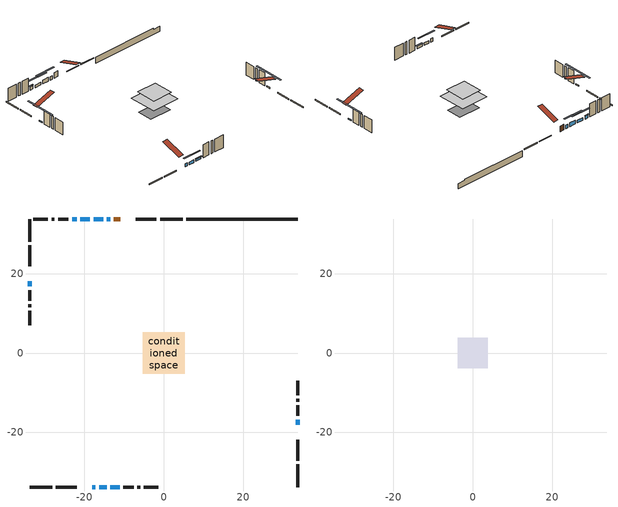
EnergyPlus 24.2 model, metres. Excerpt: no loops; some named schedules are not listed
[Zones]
conditioned space
 floor outside (Floor1 construction): -1.38,-1.38 -1.38,1.38 1.38,1.38 1.38,-1.38 z0.49
 floor outside (Floor2 construction): -0.61,-0.61 -0.61,0.61 0.61,0.61 0.61,-0.61 z0.49
 floor adiabatic (AdiabaticFloorConstruction): -5.26,-5.26 -5.26,5.26 5.26,5.26 5.26,-5.26 z2.93
 floor foundation (Slab1 construction): -4.22,-2.79 -4.22,2.79 4.22,2.79 4.22,-2.79 z-1.82
 wall outside (RimJoist1 construction): 4.76,33.73 -0.92,33.73 / -33.73,-33.73 -28.05,-33.73 / -33.73,33.73 -33.73,28.05 / 33.73,-33.73 33.73,-28.05 z0.49:0.79
 wall outside (RimJoist2 construction): -1.85,33.73 -7.1,33.73 / -27.12,-33.73 -21.87,-33.73 / -33.73,27.12 -33.73,21.87 / 33.73,-27.12 33.73,-21.87 z0.49:0.79
 wall outside (AdiabaticWallConstruction 1): -10.92,33.73 -12.57,33.73 z0.49:2.52
 wall outside (AdiabaticWallConstruction): -18.05,-33.73 -17.2,-33.73 / -13.5,33.73 -14.35,33.73 z0.49:1.71; 33.73,-18.05 33.73,-16.75 / -33.73,18.05 -33.73,16.75 z0.49:0.95; -15.28,33.73 -17.64,33.73 z0.49:1.94; -18.57,33.73 -20.96,33.73 z0.49:1.43; -21.88,33.73 -23.05,33.73 z0.49:1.66; -16.27,-33.73 -14.34,-33.73 / -13.41,-33.73 -11.12,-33.73 z0.49:1.46
 wall outside (Wall1 construction): -23.98,33.73 -26.59,33.73 / -10.19,-33.73 -7.58,-33.73 / -33.73,15.82 -33.73,13.21 / 33.73,-15.82 33.73,-13.21 z0.49:5.37
 wall outside (Wall2 construction): -27.52,33.73 -28.25,33.73 / -6.65,-33.73 -5.93,-33.73 / -33.73,12.28 -33.73,11.56 / 33.73,-12.28 33.73,-11.56 z0.49:5.37
 wall outside (Wall3 construction): -29.17,33.73 -32.8,33.73 / -5,-33.73 -1.38,-33.73 / -33.73,10.63 -33.73,7 / 33.73,-10.63 33.73,-7 z0.49:5.37
 wall foundation (FoundationWall1 construction): 5.69,33.73,-1.82 5.69,33.73,0.49 30.92,33.73,0.49 30.92,33.73,0.07 33.73,33.73,0.07 33.73,33.73,-1.82
 window (WindowConstruction 5): -18.05,-33.73 -17.2,-33.73 z0.49:1.71
 window (WindowConstruction 7): 33.73,-18.05 33.73,-16.75 z0.49:0.95
 window (WindowConstruction 8): -33.73,18.05 -33.73,16.75 z0.49:0.95
 window (WindowConstruction 6): -13.5,33.73 -14.35,33.73 z0.49:1.71
 window (WindowConstruction): -15.28,33.73 -17.64,33.73 z0.49:1.94
 window (WindowConstruction 1): -18.57,33.73 -20.96,33.73 z0.49:1.43
 window (WindowConstruction 2): -21.88,33.73 -23.05,33.73 z0.49:1.66
 window (WindowConstruction 3): -16.27,-33.73 -14.34,-33.73 z0.49:1.46
 window (WindowConstruction 4): -13.41,-33.73 -11.12,-33.73 z0.49:1.46
 door (Door): -10.92,33.73 -12.57,33.73 z0.49:2.52
 ceiling adiabatic (AdiabaticFloorConstruction): 5.26,-5.26 5.26,5.26 -5.26,5.26 -5.26,-5.26 z2.93
attic - vented
 floor to conditioned space (Floor3 construction Reversed): -3.82,-3.82 -3.82,3.82 3.82,3.82 3.82,-3.82 z5.37
 roof outside (Roof1 construction): -9.99,33.73,5.37 -9.99,26.29,7.85 -8.03,26.29,7.85 -8.03,33.73,5.37; -18.98,-33.73,5.37 -18.98,-26.29,7.85 -20.94,-26.29,7.85 -20.94,-33.73,5.37; -33.73,18.98,5.37 -26.29,18.98,7.85 -26.29,20.94,7.85 -33.73,20.94,5.37; 33.73,-18.98,5.37 26.29,-18.98,7.85 26.29,-20.94,7.85 33.73,-20.94,5.37
shading: 33.73,-11.67 33.73,-23.13 34.14,-23.13 34.14,-11.67 z6.03; -33.73,11.67 -33.73,23.13 -34.14,23.13 -34.14,11.67 z6.03; -20.28,33.73 -12.64,33.73 -12.64,34.14 -20.28,34.14 z4.58; -23.6,33.73 -15.93,33.73 -15.93,34.14 -23.6,34.14 z4.07; -23.25,33.73 -21.68,33.73 -21.68,34.14 -23.25,34.14 z1.86; -11.7,-33.73 -18.91,-33.73 -18.91,-34.14 -11.7,-34.14 z4.1; -10.92,-33.73 -13.61,-33.73 -13.61,-34.14 -10.92,-34.14 z1.66
[Building]
Building 1: Terrain=Suburbs
[Site:Location]
Edmonton Intl AP_AB: Latitude {deg}=53.31; Longitude {deg}=-113.58; Time Zone {hr}=-7; Elevation {m}=723; Keep Site Location Information=Yes
[Site:GroundTemperature:Shallow]
-1.56185, -3.61833, -3.78302, -2.80711, 1.11059, 5.01004, 8.39065, 10.5322, 10.7141, 8.97234, 5.67794, 1.89811
[Site:WaterMainsTemperature]
Calculation Method=Schedule; Temperature Schedule=mains temperature schedule
[Material] Roughness=Rough; Thermal Absorptance=0.9
Name | Thickness {m} | Conductivity {W/m-K} | Density {kg/m3} | Specific Heat {J/kg-K} | Solar Absorptance | Visible Absorptance
asphalt or fiberglass shingles | 0.00635 | 0.162714 | 1121.4 | 1465.45 | 0.4 | 0.4
ceiling loosefill ins | 0.254 | 0.0480833 | 16.02 | 1046.75 | 0.7 | 0.7
ceiling stud and cavity | 0.1397 | 0.129636 | 65.682 | 1177.47 | 0.7 | 0.7
concrete 4.0 in. | 0.1016 | 1.803125 | 2242.8 | 837.4 | 0.7 | 0.7
concrete 8.0 in. | 0.2032 | 1.803125 | 2242.8 | 837.4 | 0.7 | 0.7
door material | 0.04445 | 0.053851 | 512.64 | 1214.23 | 0.7 | 0.7
exterior vertical ins | 0.0453622 | 0.029427 | 32.04 | 1214.23 | 0.7 | 0.7
floor covering | 0.0127 | 0.0433444 | 54.468 | 1339.84 | 0.6 | 0.6
floor rigid ins | 0.051816 | 0.029427 | 32.04 | 1214.23 | 0.7 | 0.7
floor rigid ins 1; wall rigid ins | 0.512978 | 0.029427 | 32.04 | 1214.23 | 0.7 | 0.7
floor stud and cavity | 0.1397 | 0.0833205 | 92.3553 | 1139.71 | 0.7 | 0.7
floor stud and cavity 1 | 0.1397 | 0.0811059 | 92.3553 | 1139.71 | 0.7 | 0.7
floor stud and cavity 2 | 0.1397 | 1.75129 | 37.0049 | 1207.88 | 0.7 | 0.7
furniture material conditioned space 1 | 0.1524 | 0.115458 | 640.8 | 1214.23 | 0.6 | 0.6
gypsum board | 0.0127 | 0.160291 | 801 | 837.4 | 0.6 | 0.6
gypsum board 1 | 0.0127 | 0.160291 | 801 | 837.4 | 0.7 | 0.7
osb sheathing 0.5 in. | 0.0127 | 0.115458 | 512.64 | 1214.23 | 0.7 | 0.7
osb sheathing 0.75 in. | 0.01905 | 0.115458 | 512.64 | 1214.23 | 0.7 | 0.7
osb sheathing 2.0 in. | 0.0508 | 0.115458 | 512.64 | 1214.23 | 0.7 | 0.7
rim joist stud and cavity | 0.0508 | 0.0296634 | 125.044 | 1163.47 | 0.6 | 0.6
wall stud and cavity | 0.1397 | 0.0947891 | 139.0536 | 1170.24 | 0.7 | 0.7
wall stud and cavity 1 | 0.1397 | 0.114651 | 139.0536 | 1170.24 | 0.7 | 0.7
wall stud and cavity 2 | 0.1397 | 0.0941144 | 139.0536 | 1170.24 | 0.7 | 0.7
wall stud and cavity 3 | 0.0889 | 0.380278 | 52.3479 | 1209.89 | 0.7 | 0.7
wall stud and cavity 4 | 0.0889 | 0.391764 | 83.0341 | 1211.67 | 0.7 | 0.7
wood siding | 0.0254 | 0.102417 | 544.68 | 1172.36 | 0.4 | 0.4
wood siding 1; wood siding 2; wood siding 3 | 0.0254 | 0.102417 | 544.68 | 1172.36 | 0.7 | 0.7
[WindowMaterial:SimpleGlazingSystem]
Name | U-Factor {W/m2-K} | Solar Heat Gain Coefficient
WindowMaterial | 2.137767 | 0.61
WindowMaterial 1 | 2.22237 | 0.57
WindowMaterial 2 | 2.26155 | 0.56
WindowMaterial 3 | 2.33195 | 0.53
WindowMaterial 4 | 2.47107 | 0.61
WindowMaterial 5 | 2.18376 | 0.41
WindowMaterial 6 | 2.24451 | 0.39
WindowMaterial 7 | 3.02013 | 0.48
[Construction]
AdiabaticFloorConstruction: floor stud and cavity 2, floor rigid ins 1, osb sheathing 0.75 in., floor covering
AdiabaticWallConstruction: wood siding 2, wall rigid ins, wall stud and cavity 3, gypsum board
AdiabaticWallConstruction 1: wood siding 3, wall rigid ins, wall stud and cavity 3, gypsum board
Door: door material
Floor1 construction: floor stud and cavity, floor rigid ins, osb sheathing 0.75 in., floor covering
Floor2 construction: floor stud and cavity 1, floor rigid ins, osb sheathing 0.75 in., floor covering
Floor3 construction Reversed: gypsum board, ceiling stud and cavity, ceiling loosefill ins
FoundationWall1 construction: concrete 8.0 in., gypsum board 1
furniture construction conditioned space 1: furniture material conditioned space 1
PartitionWallConstruction: gypsum board, wall stud and cavity 4, gypsum board
RimJoist1 construction; RimJoist2 construction: wood siding 1, osb sheathing 2.0 in., rim joist stud and cavity
Roof1 construction: asphalt or fiberglass shingles
Slab1 construction: concrete 4.0 in.
Wall1 construction: wood siding, osb sheathing 0.5 in., wall stud and cavity, gypsum board
Wall2 construction: wood siding, osb sheathing 0.5 in., wall stud and cavity 1, gypsum board
Wall3 construction: wood siding, osb sheathing 0.5 in., wall stud and cavity 2, gypsum board
WindowConstruction: WindowMaterial
WindowConstruction 1: WindowMaterial 1
WindowConstruction 2: WindowMaterial 2
WindowConstruction 3: WindowMaterial 3
WindowConstruction 4: WindowMaterial 4
WindowConstruction 5: WindowMaterial 5
WindowConstruction 6: WindowMaterial 6
WindowConstruction 7; WindowConstruction 8: WindowMaterial 7
[Zone] Multiplier=1; Part of Total Floor Area=Yes
Name | Volume {m3}
attic - vented | 23.4794
conditioned space | 401.2
[Space]
Name | Zone | Volume {m3}
attic - vented 1 | attic - vented | 23.4794
conditioned space 1 | conditioned space | 401.2
[ZoneInfiltration:EffectiveLeakageArea]
infil attic - vented 1: Zone or Space=attic - vented 1; Schedule=Always On Discrete; Effective Air Leakage Area {cm2}=2028.87; Stack Coefficient=0.000172428; Wind Coefficient=8.87206e-06
[ZoneMixing]
whole house fan mix: Zone or Space=attic - vented; Schedule=Always On Continuous; Design Flow Rate Calculation Method=Flow/Zone; Design Flow Rate {m3/s}=0; Source Zone or Space=conditioned space
[SurfaceProperty:ExposedFoundationPerimeter]
Slab1: Exposed Perimeter Calculation Method=TotalExposedPerimeter; Total Exposed Perimeter {m}=28.041
[InternalMass] Zone or ZoneList=conditioned space; Space or SpaceList=conditioned space 1
Name | Construction | Surface Area {m2}
furniture mass conditioned space 1 | furniture construction conditioned space 1 | 66.68
partition wall mass | PartitionWallConstruction | 166.7
[Lights]
interior lighting: Zone or ZoneList or Space or SpaceList=conditioned space 1; Schedule=interior lighting schedule; Design Level Calculation Method=LightingLevel; Lighting Level {W}=343.2; Return Air Fraction=0; Fraction Radiant=0.6; Fraction Visible=0.2; Fraction Replaceable=1
[People]
occupants: Zone or ZoneList or Space or SpaceList=conditioned space 1; Number of People Schedule=occupants schedule; Number of People Calculation Method=People; Number of People=3; Fraction Radiant=0.314171; Sensible Heat Fraction=0.56303; Activity Level Schedule=occupants activity schedule; Carbon Dioxide Generation Rate {m3/s-W}=0; Enable ASHRAE 55 Comfort Warnings=No; Mean Radiant Temperature Calculation Type=EnclosureAveraged
[ElectricEquipment] Zone or ZoneList or Space or SpaceList=conditioned space 1; Design Level Calculation Method=EquipmentLevel
Name | Schedule | Design Level {W} | Fraction Latent | Fraction Radiant | Fraction Lost
clothes dryer | clothes dryer schedule | 140.772 | 0.015 | 0.081 | 0.85
clothes washer | clothes washer schedule | 32.1985 | 0.03 | 0.162 | 0.7
cooking range | cooking range schedule | 215.147 | 0.08 | 0.432 | 0.2
dishwasher | dishwasher schedule | 66.8632 | 0.3 | 0.18 | 0.4
fridge | fridge schedule | 72.9452 | 0 | 0.6 | 0
mech vent bath fan 0 | mech vent bath fan 0 schedule | 50.2 | 0 | 0 | 1
mech vent bath fan 1 | mech vent bath fan 1 schedule | 50.2 | 0 | 0 | 1
mech vent house fan | mech vent house fan schedule | 0 | 0 | 0 | 1
mech vent house fan cfis | mech vent house fan cfis schedule | 0 | 0 | 0 | 0
mech vent range fan 0 | mech vent range fan 0 schedule | 57 | 0 | 0 | 1
misc plug loads | misc plug loads schedule | 494.7 | 0.045 | 0.513 | 0.1
whole house fan | Always On Discrete | 0 | 0 | 0 | 1
[OtherEquipment] Zone or ZoneList or Space or SpaceList=conditioned space 1; Design Level Calculation Method=EquipmentLevel
Name | Fuel Type | Schedule | Design Level {W} | Fraction Latent | Fraction Radiant | Fraction Lost
clothes dryer 1 | Electricity | clothes dryer schedule | 0 | 0.015 | 0.081 | 0.85
cooking range 1 | Electricity | cooking range schedule | 0 | 0.08 | 0.432 | 0.2
general water use latent | None | general water use schedule | 62.594 | 1 | 0 | 0
general water use sensible | None | general water use schedule | -61.6891 | 0 | 0.6 | 0
mech vent house fan latent load | None | Always On Discrete | 0 | 1 | 0 | 0
mech vent house fan sensible load | None | Always On Discrete | 0 | 0 | 0 | 0
water heater energy adjustment1 | NaturalGas | Always On Discrete | 0.01 | 0 | 0 | 1
[ZoneInfiltration:DesignFlowRate] Zone or ZoneList or Space or SpaceList=conditioned space 1; Schedule=Always On Discrete; Design Flow Rate Calculation Method=Flow/Zone; Design Flow Rate {m3/s}=0
infil flow; natural vent flow; whole house fan flow
[AvailabilityManager:Scheduled]
central ac and furnace airloop Availability Manager: Schedule=Always On Discrete
[Foundation:Kiva]
Foundation Kiva 1: Initial Indoor Air Temperature {C}=18; Wall Height Above Grade {m}=0.489996; Wall Depth Below Slab {m}=0.2032; Custom Block Material Name 1=exterior vertical ins; Custom Block Depth 1 {m}=2.30999; Custom Block X Position 1 {m}=0.2159; Custom Block Z Position 1 {m}=0
[Foundation:Kiva:Settings]
Soil Conductivity {W/m-K}=0.849921; Soil Density {kg/m3}=1842.3; Soil Specific Heat {J/kg-K}=418.7; Ground Solar Absorptivity=0.9; Ground Thermal Absorptivity=0.9; Ground Surface Roughness {m}=0.03; Far-Field Width {m}=40; Deep-Ground Boundary Condition=ZeroFlux; Deep-Ground Depth {m}=40; Minimum Cell Dimension {m}=0.2; Maximum Cell Growth Coefficient=3; Simulation Timestep=Timestep
[Exterior:Lights]
exterior lighting: Schedule=exterior lighting schedule; Design Level {W}=75.6
[EnergyManagementSystem:GlobalVariable]
central_ac_and_furnace_airloop_Fan_RTF
infil_program_Qfan
infil_program_Qinf
natural_vent_program_Qnv
natural_vent_program_Qwhf
[EnergyManagementSystem:Sensor]
Name | Output:Variable or Output:Meter Index Key | Output:Variable or Output:Meter
airflow_gain | infil flow | Infiltration Sensible Heat Gain Energy
airflow_gain_1 | natural vent flow | Infiltration Sensible Heat Gain Energy
airflow_gain_2 | whole house fan flow | Infiltration Sensible Heat Gain Energy
airflow_loss | infil flow | Infiltration Sensible Heat Loss Energy
airflow_loss_1 | natural vent flow | Infiltration Sensible Heat Loss Energy
airflow_loss_2 | whole house fan flow | Infiltration Sensible Heat Loss Energy
clg_load_cond |  | Cooling:EnergyTransfer:Zone:CONDITIONED SPACE
clg_sp_s; clg_sp_s_1 | cooling setpoint | Schedule Value
clothes_dryer_exhaust_0_sch_s | clothes dryer exhaust 0 schedule | Schedule Value
cool_season | cooling season schedule | Schedule Value
htg_load_cond |  | Heating:EnergyTransfer:Zone:CONDITIONED SPACE
htg_sp_s; htg_sp_s_1 | heating setpoint | Schedule Value
ig_ee_conv | clothes dryer | Electric Equipment Convective Heating Energy
ig_ee_conv_2 | cooking range | Electric Equipment Convective Heating Energy
ig_ee_conv_4 | fridge | Electric Equipment Convective Heating Energy
ig_ee_conv_5 | misc plug loads | Electric Equipment Convective Heating Energy
ig_ee_conv_6 | whole house fan | Electric Equipment Convective Heating Energy
ig_ee_rad | clothes dryer | Electric Equipment Radiant Heating Energy
ig_ee_rad_2 | cooking range | Electric Equipment Radiant Heating Energy
ig_ee_rad_4 | fridge | Electric Equipment Radiant Heating Energy
ig_ee_rad_5 | misc plug loads | Electric Equipment Radiant Heating Energy
ig_ee_rad_6 | whole house fan | Electric Equipment Radiant Heating Energy
ig_lgt_conv | interior lighting | Lights Convective Heating Energy
ig_lgt_rad | interior lighting | Lights Radiant Heating Energy
ig_lgt_vis | interior lighting | Lights Visible Radiation Heating Energy
ig_oe_conv | clothes dryer 1 | Other Equipment Convective Heating Energy
ig_oe_conv_1 | cooking range 1 | Other Equipment Convective Heating Energy
ig_oe_conv_2 | general water use latent | Other Equipment Convective Heating Energy
ig_oe_conv_3 | general water use sensible | Other Equipment Convective Heating Energy
ig_oe_conv_4 | water heater energy adjustment1 | Other Equipment Convective Heating Energy
ig_oe_rad | clothes dryer 1 | Other Equipment Radiant Heating Energy
ig_oe_rad_1 | cooking range 1 | Other Equipment Radiant Heating Energy
ig_oe_rad_2 | general water use latent | Other Equipment Radiant Heating Energy
ig_oe_rad_3 | general water use sensible | Other Equipment Radiant Heating Energy
ig_oe_rad_4 | water heater energy adjustment1 | Other Equipment Radiant Heating Energy
ig_ppl_conv | occupants | People Convective Heating Energy
ig_ppl_rad | occupants | People Radiant Heating Energy
im_conv | furniture mass conditioned space 1 | Surface Inside Face Convection Heat Gain Energy
im_conv_1 | partition wall mass | Surface Inside Face Convection Heat Gain Energy
im_ig | furniture mass conditioned space 1 | Surface Inside Face Internal Gains Radiation Heat Gain Energy
im_ig_1 | partition wall mass | Surface Inside Face Internal Gains Radiation Heat Gain Energy
im_lgt | furniture mass conditioned space 1 | Surface Inside Face Lights Radiation Heat Gain Energy
im_lgt_1 | partition wall mass | Surface Inside Face Lights Radiation Heat Gain Energy
im_sol | furniture mass conditioned space 1 | Surface Inside Face Solar Radiation Heat Gain Energy
im_sol_1 | partition wall mass | Surface Inside Face Solar Radiation Heat Gain Energy
im_surf | furniture mass conditioned space 1 | Surface Inside Face Net Surface Thermal Radiation Heat Gain Energy
im_surf_1 | partition wall mass | Surface Inside Face Net Surface Thermal Radiation Heat Gain Energy
mech_vent_bath_fan_0_sch_s | mech vent bath fan 0 schedule | Schedule Value
mech_vent_bath_fan_1_sch_s | mech vent bath fan 1 schedule | Schedule Value
mech_vent_range_fan_0_sch_s | mech vent range fan 0 schedule | Schedule Value
mv_conv | mech vent bath fan 0 | Electric Equipment Convective Heating Energy
mv_conv_1 | mech vent bath fan 1 | Electric Equipment Convective Heating Energy
mv_conv_2 | mech vent house fan | Electric Equipment Convective Heating Energy
mv_conv_3 | mech vent house fan cfis | Electric Equipment Convective Heating Energy
mv_conv_4 | mech vent range fan 0 | Electric Equipment Convective Heating Energy
mv_conv_5 | mech vent house fan latent load | Other Equipment Convective Heating Energy
mv_conv_6 | mech vent house fan sensible load | Other Equipment Convective Heating Energy
mv_rad | mech vent bath fan 0 | Electric Equipment Radiant Heating Energy
mv_rad_1 | mech vent bath fan 1 | Electric Equipment Radiant Heating Energy
mv_rad_2 | mech vent house fan | Electric Equipment Radiant Heating Energy
mv_rad_3 | mech vent house fan cfis | Electric Equipment Radiant Heating Energy
mv_rad_4 | mech vent range fan 0 | Electric Equipment Radiant Heating Energy
mv_rad_5 | mech vent house fan latent load | Other Equipment Radiant Heating Energy
mv_rad_6 | mech vent house fan sensible load | Other Equipment Radiant Heating Energy
natural_vent_s | natural vent schedule | Schedule Value
out_pb_s |  | Site Outdoor Air Barometric Pressure
out_wt_s |  | Site Outdoor Air Humidity Ratio
site_vw_s |  | Site Wind Speed
ss_back_out | Window1 | Surface Window Shortwave from Zone Back Out Window Heat Transfer Rate
ss_back_out_1 | Window11 | Surface Window Shortwave from Zone Back Out Window Heat Transfer Rate
ss_back_out_2 | Window12 | Surface Window Shortwave from Zone Back Out Window Heat Transfer Rate
ss_back_out_3 | Window2 | Surface Window Shortwave from Zone Back Out Window Heat Transfer Rate
ss_back_out_4 | Window4 | Surface Window Shortwave from Zone Back Out Window Heat Transfer Rate
ss_back_out_5 | Window5 | Surface Window Shortwave from Zone Back Out Window Heat Transfer Rate
ss_back_out_6 | Window6 | Surface Window Shortwave from Zone Back Out Window Heat Transfer Rate
ss_back_out_7 | Window7 | Surface Window Shortwave from Zone Back Out Window Heat Transfer Rate
ss_back_out_8 | Window9 | Surface Window Shortwave from Zone Back Out Window Heat Transfer Rate
ss_conv | Door1 | Surface Inside Face Convection Heat Gain Energy
ss_conv_1 | Window1 | Surface Inside Face Convection Heat Gain Energy
ss_conv_2 | Window11 | Surface Inside Face Convection Heat Gain Energy
ss_conv_3 | Window12 | Surface Inside Face Convection Heat Gain Energy
ss_conv_4 | Window2 | Surface Inside Face Convection Heat Gain Energy
ss_conv_5 | Window4 | Surface Inside Face Convection Heat Gain Energy
ss_conv_6 | Window5 | Surface Inside Face Convection Heat Gain Energy
ss_conv_7 | Window6 | Surface Inside Face Convection Heat Gain Energy
ss_conv_8 | Window7 | Surface Inside Face Convection Heat Gain Energy
ss_conv_9 | Window9 | Surface Inside Face Convection Heat Gain Energy
ss_ig | Door1 | Surface Inside Face Internal Gains Radiation Heat Gain Energy
ss_ig_1 | Window1 | Surface Inside Face Internal Gains Radiation Heat Gain Energy
ss_ig_2 | Window11 | Surface Inside Face Internal Gains Radiation Heat Gain Energy
ss_ig_3 | Window12 | Surface Inside Face Internal Gains Radiation Heat Gain Energy
ss_ig_4 | Window2 | Surface Inside Face Internal Gains Radiation Heat Gain Energy
ss_ig_5 | Window4 | Surface Inside Face Internal Gains Radiation Heat Gain Energy
ss_ig_6 | Window5 | Surface Inside Face Internal Gains Radiation Heat Gain Energy
ss_ig_7 | Window6 | Surface Inside Face Internal Gains Radiation Heat Gain Energy
ss_ig_8 | Window7 | Surface Inside Face Internal Gains Radiation Heat Gain Energy
ss_ig_9 | Window9 | Surface Inside Face Internal Gains Radiation Heat Gain Energy
ss_lgt | Door1 | Surface Inside Face Lights Radiation Heat Gain Energy
ss_sol | Door1 | Surface Inside Face Solar Radiation Heat Gain Energy
ss_surf | Door1 | Surface Inside Face Net Surface Thermal Radiation Heat Gain Energy
ss_surf_1 | Window1 | Surface Inside Face Net Surface Thermal Radiation Heat Gain Energy
ss_surf_2 | Window11 | Surface Inside Face Net Surface Thermal Radiation Heat Gain Energy
ss_surf_3 | Window12 | Surface Inside Face Net Surface Thermal Radiation Heat Gain Energy
ss_surf_4 | Window2 | Surface Inside Face Net Surface Thermal Radiation Heat Gain Energy
ss_surf_5 | Window4 | Surface Inside Face Net Surface Thermal Radiation Heat Gain Energy
ss_surf_6 | Window5 | Surface Inside Face Net Surface Thermal Radiation Heat Gain Energy
ss_surf_7 | Window6 | Surface Inside Face Net Surface Thermal Radiation Heat Gain Energy
ss_surf_8 | Window7 | Surface Inside Face Net Surface Thermal Radiation Heat Gain Energy
ss_surf_9 | Window9 | Surface Inside Face Net Surface Thermal Radiation Heat Gain Energy
ss_trans_in | Window1 | Surface Window Transmitted Solar Radiation Rate
ss_trans_in_1 | Window11 | Surface Window Transmitted Solar Radiation Rate
ss_trans_in_2 | Window12 | Surface Window Transmitted Solar Radiation Rate
ss_trans_in_3 | Window2 | Surface Window Transmitted Solar Radiation Rate
ss_trans_in_4 | Window4 | Surface Window Transmitted Solar Radiation Rate
ss_trans_in_5 | Window5 | Surface Window Transmitted Solar Radiation Rate
ss_trans_in_6 | Window6 | Surface Window Transmitted Solar Radiation Rate
ss_trans_in_7 | Window7 | Surface Window Transmitted Solar Radiation Rate
ss_trans_in_8 | Window9 | Surface Window Transmitted Solar Radiation Rate
ss_trans_out | Window1 | Surface Inside Face Initial Transmitted Diffuse Transmitted Out Window Solar Radiation Rate
ss_trans_out_1 | Window11 | Surface Inside Face Initial Transmitted Diffuse Transmitted Out Window Solar Radiation Rate
ss_trans_out_2 | Window12 | Surface Inside Face Initial Transmitted Diffuse Transmitted Out Window Solar Radiation Rate
ss_trans_out_3 | Window2 | Surface Inside Face Initial Transmitted Diffuse Transmitted Out Window Solar Radiation Rate
ss_trans_out_4 | Window4 | Surface Inside Face Initial Transmitted Diffuse Transmitted Out Window Solar Radiation Rate
ss_trans_out_5 | Window5 | Surface Inside Face Initial Transmitted Diffuse Transmitted Out Window Solar Radiation Rate
ss_trans_out_6 | Window6 | Surface Inside Face Initial Transmitted Diffuse Transmitted Out Window Solar Radiation Rate
ss_trans_out_7 | Window7 | Surface Inside Face Initial Transmitted Diffuse Transmitted Out Window Solar Radiation Rate
ss_trans_out_8 | Window9 | Surface Inside Face Initial Transmitted Diffuse Transmitted Out Window Solar Radiation Rate
s_conv | Floor1 | Surface Inside Face Convection Heat Gain Energy
s_conv_1 | Floor2 | Surface Inside Face Convection Heat Gain Energy
s_conv_10 | RimJoist2:0 | Surface Inside Face Convection Heat Gain Energy
s_conv_11 | RimJoist2:180 | Surface Inside Face Convection Heat Gain Energy
s_conv_12 | RimJoist2:270 | Surface Inside Face Convection Heat Gain Energy
s_conv_13 | RimJoist2:90 | Surface Inside Face Convection Heat Gain Energy
s_conv_14 | Slab1 | Surface Inside Face Convection Heat Gain Energy
s_conv_15 | Wall1:0 | Surface Inside Face Convection Heat Gain Energy
s_conv_16 | Wall1:180 | Surface Inside Face Convection Heat Gain Energy
s_conv_17 | Wall1:270 | Surface Inside Face Convection Heat Gain Energy
s_conv_18 | Wall1:90 | Surface Inside Face Convection Heat Gain Energy
s_conv_19 | Wall2:0 | Surface Inside Face Convection Heat Gain Energy
s_conv_2 | Floor3 | Surface Inside Face Convection Heat Gain Energy
s_conv_20 | Wall2:180 | Surface Inside Face Convection Heat Gain Energy
s_conv_21 | Wall2:270 | Surface Inside Face Convection Heat Gain Energy
s_conv_22 | Wall2:90 | Surface Inside Face Convection Heat Gain Energy
s_conv_23 | Wall3:0 | Surface Inside Face Convection Heat Gain Energy
s_conv_24 | Wall3:180 | Surface Inside Face Convection Heat Gain Energy
s_conv_25 | Wall3:270 | Surface Inside Face Convection Heat Gain Energy
s_conv_26 | Wall3:90 | Surface Inside Face Convection Heat Gain Energy
s_conv_3 | FoundationWall1 | Surface Inside Face Convection Heat Gain Energy
s_conv_4 | inferred conditioned ceiling | Surface Inside Face Convection Heat Gain Energy
s_conv_5 | inferred conditioned floor | Surface Inside Face Convection Heat Gain Energy
s_conv_6 | RimJoist1:0 | Surface Inside Face Convection Heat Gain Energy
s_conv_7 | RimJoist1:180 | Surface Inside Face Convection Heat Gain Energy
s_conv_8 | RimJoist1:270 | Surface Inside Face Convection Heat Gain Energy
s_conv_9 | RimJoist1:90 | Surface Inside Face Convection Heat Gain Energy
s_ig | Floor1 | Surface Inside Face Internal Gains Radiation Heat Gain Energy
s_ig_1 | Floor2 | Surface Inside Face Internal Gains Radiation Heat Gain Energy
s_ig_10 | RimJoist2:0 | Surface Inside Face Internal Gains Radiation Heat Gain Energy
